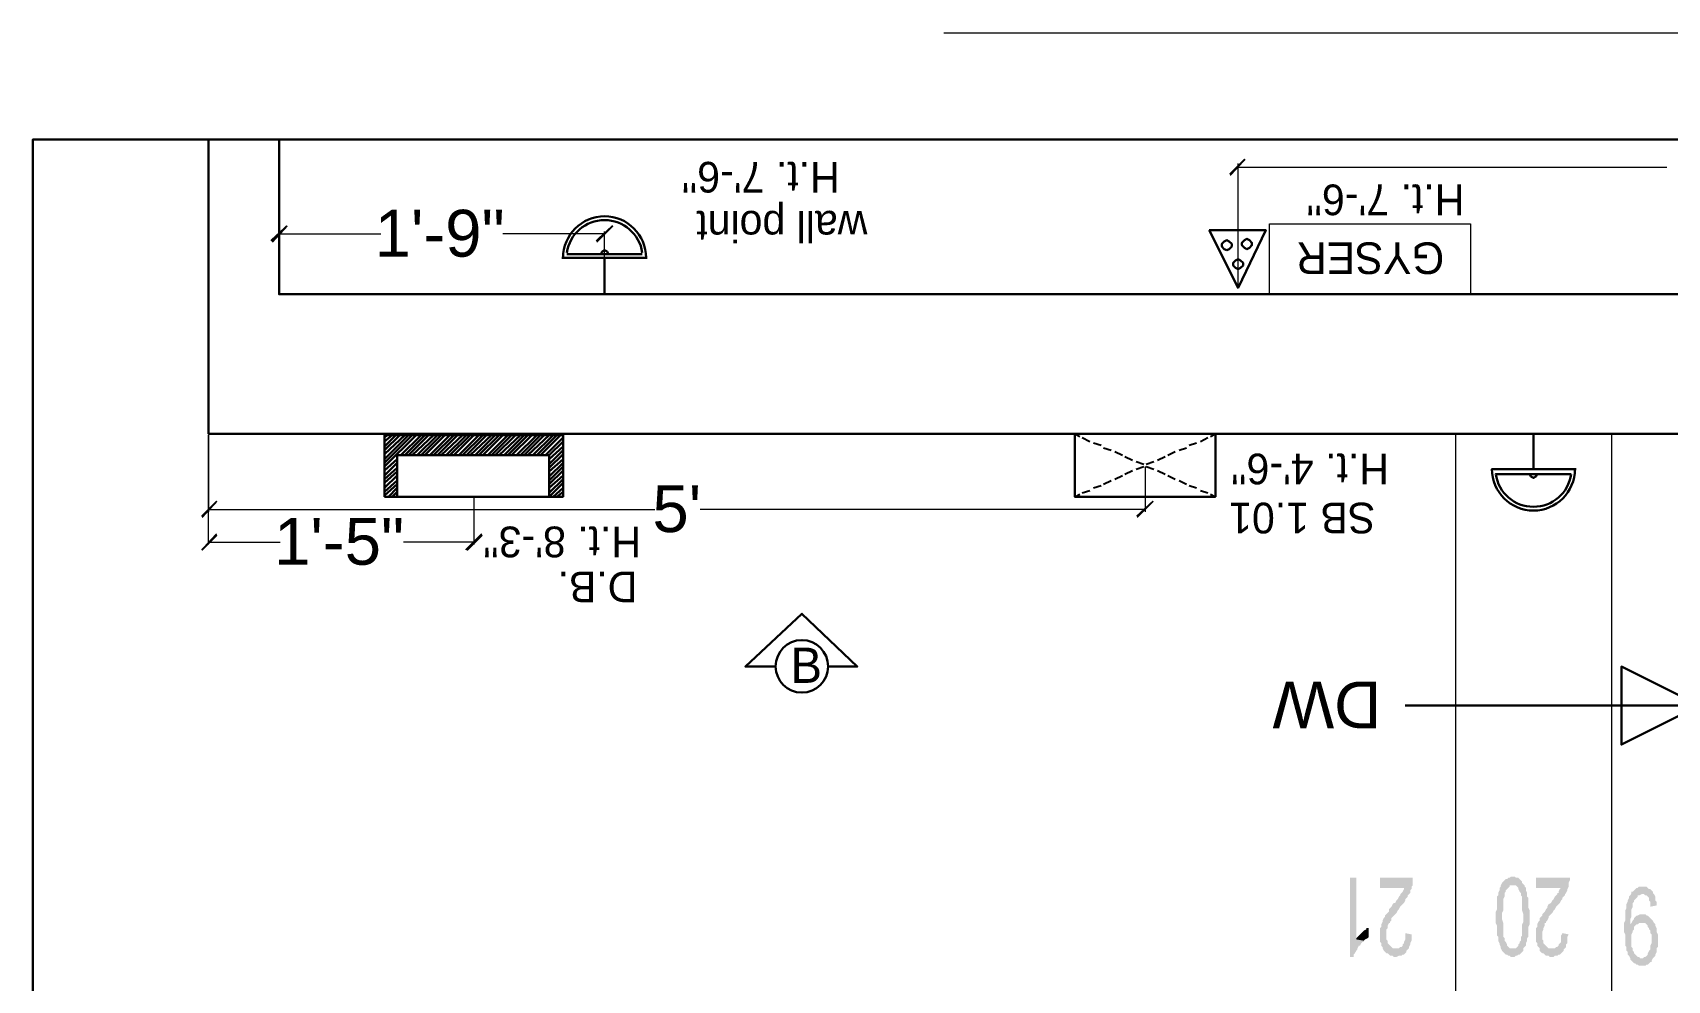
# Model space of a CAD drawing. Header units: inches. Extents: x 3324238 to 135265466, y -1036581 to 20094598.
# Drawn here: x 3353484.3 to 3353589, y -519414.3 to -519353.6 of the extents above; entities that cross this region are included whole.
import ezdxf

# ---------------------------------------------------------------- set-up
doc = ezdxf.new("R2010")
doc.units = ezdxf.units.IN
doc.header["$MEASUREMENT"] = 0
for name, color, linetype in [('PDF_Geometry', 7, 'Continuous'), ('PDF_Solid Fills', 7, 'Continuous'), ('PDF_Text', 1, 'Continuous')]:
    doc.layers.add(name, color=color, linetype=linetype)
doc.styles.add('PDF Arial', font='arial.ttf')
doc.styles.add('PDF Century Gothic', font='GOTHIC.TTF')

msp = doc.modelspace()

# ---------------------------------------------------------------- hatches: boundary and pattern name
at = {"layer": 'PDF_Solid Fills', "lineweight": 30, "transparency": 33554559}
for points in [[(3353568.702, -519412.814), (3353568.944, -519412.814), (3353568.944, -519412.734), (3353568.944, -519412.653), (3353569.024, -519412.572), (3353569.105, -519412.411), (3353569.186, -519412.331), (3353569.186, -519412.25), (3353569.266, -519412.089), (3353569.347, -519412.089), (3353569.427, -519411.928), (3353569.508, -519411.847), (3353569.588, -519411.847), (3353569.588, -519411.767), (3353569.105, -519411.686), (3353569.105, -519407.738), (3353568.702, -519407.738)], [(3353570.797, -519412.25), (3353571.603, -519412.25), (3353571.603, -519412.25), (3353571.522, -519412.25), (3353571.442, -519412.25), (3353571.361, -519412.17), (3353571.28, -519412.089), (3353571.2, -519412.008), (3353571.2, -519412.008), (3353571.119, -519411.928), (3353571.119, -519411.767), (3353571.039, -519411.686), (3353571.039, -519411.525), (3353571.039, -519411.444), (3353571.039, -519411.283), (3353571.039, -519411.203), (3353571.039, -519411.042), (3353571.119, -519410.961), (3353571.119, -519410.8), (3353571.2, -519410.639), (3353571.28, -519410.639), (3353571.28, -519410.558), (3353571.361, -519410.478), (3353571.361, -519410.316), (3353571.442, -519410.236), (3353571.522, -519410.155), (3353571.603, -519410.075), (3353571.683, -519409.994), (3353571.764, -519409.833), (3353571.844, -519409.752), (3353571.925, -519409.591), (3353572.006, -519409.511), (3353572.086, -519409.43), (3353572.167, -519409.35), (3353572.247, -519409.188), (3353572.247, -519409.108), (3353572.328, -519409.027), (3353572.408, -519408.947), (3353572.408, -519408.866), (3353572.489, -519408.786), (3353572.57, -519408.705), (3353572.57, -519408.544), (3353572.65, -519408.463), (3353572.65, -519408.302), (3353572.731, -519408.222), (3353572.731, -519408.141), (3353572.731, -519408.06), (3353572.731, -519407.899), (3353572.731, -519407.738), (3353570.636, -519407.738), (3353570.636, -519408.383), (3353572.167, -519408.383), (3353572.167, -519408.383), (3353572.167, -519408.463), (3353572.086, -519408.624), (3353572.006, -519408.705), (3353572.006, -519408.705), (3353571.925, -519408.786), (3353571.925, -519408.866), (3353571.844, -519408.947), (3353571.764, -519409.108), (3353571.683, -519409.188), (3353571.603, -519409.35), (3353571.522, -519409.35), (3353571.442, -519409.43), (3353571.361, -519409.591), (3353571.28, -519409.672), (3353571.2, -519409.752), (3353571.2, -519409.914), (3353571.119, -519409.994), (3353571.039, -519410.075), (3353570.958, -519410.155), (3353570.958, -519410.236), (3353570.958, -519410.236), (3353570.878, -519410.316), (3353570.797, -519410.478), (3353570.797, -519410.558), (3353570.716, -519410.719), (3353570.716, -519410.8), (3353570.716, -519410.88), (3353570.636, -519410.961), (3353570.636, -519411.122), (3353570.636, -519411.283), (3353570.636, -519411.364), (3353570.636, -519411.444), (3353570.636, -519411.525), (3353570.636, -519411.686), (3353570.636, -519411.847), (3353570.716, -519411.928), (3353570.716, -519412.089), (3353570.797, -519412.17)], [(3353579.176, -519412.814), (3353579.176, -519412.814), (3353579.257, -519412.814), (3353579.338, -519412.734), (3353579.418, -519412.734), (3353579.499, -519412.653), (3353579.579, -519412.653), (3353579.66, -519412.572), (3353579.74, -519412.492), (3353579.74, -519412.492), (3353579.821, -519412.411), (3353579.821, -519412.25), (3353579.176, -519412.25), (3353579.096, -519412.25), (3353579.015, -519412.25), (3353578.935, -519412.25), (3353578.854, -519412.17), (3353578.774, -519412.089), (3353578.774, -519412.008), (3353578.693, -519411.847), (3353578.693, -519411.847), (3353578.612, -519411.767), (3353578.612, -519411.686), (3353578.612, -519411.606), (3353578.532, -519411.525), (3353578.532, -519411.364), (3353578.532, -519411.283), (3353578.532, -519411.122), (3353578.532, -519410.961), (3353578.532, -519410.8), (3353578.532, -519410.639), (3353578.451, -519410.397), (3353578.451, -519410.236), (3353578.451, -519410.155), (3353578.451, -519409.994), (3353578.532, -519409.833), (3353578.532, -519409.672), (3353578.532, -519409.511), (3353578.532, -519409.35), (3353578.532, -519409.188), (3353578.532, -519409.108), (3353578.612, -519408.947), (3353578.612, -519408.866), (3353578.612, -519408.786), (3353578.612, -519408.705), (3353578.693, -519408.624), (3353578.693, -519408.544), (3353578.774, -519408.463), (3353578.854, -519408.383), (3353578.935, -519408.302), (3353578.935, -519408.222), (3353579.015, -519408.222), (3353579.176, -519408.222), (3353579.821, -519408.141), (3353579.74, -519408.06), (3353579.74, -519407.98), (3353579.66, -519407.899), (3353579.579, -519407.819), (3353579.499, -519407.738), (3353579.418, -519407.738), (3353579.338, -519407.738), (3353579.257, -519407.658), (3353579.176, -519407.658), (3353579.096, -519407.658), (3353579.015, -519407.658), (3353578.935, -519407.738), (3353578.854, -519407.738), (3353578.774, -519407.819), (3353578.693, -519407.819), (3353578.612, -519407.899), (3353578.532, -519407.98), (3353578.532, -519407.98), (3353578.451, -519408.06), (3353578.371, -519408.222), (3353578.371, -519408.302), (3353578.29, -519408.383), (3353578.29, -519408.544), (3353578.21, -519408.705), (3353578.21, -519408.786), (3353578.21, -519408.866), (3353578.129, -519408.947), (3353578.129, -519409.108), (3353578.129, -519409.188), (3353578.129, -519409.35), (3353578.129, -519409.43), (3353578.129, -519409.591), (3353578.129, -519409.752), (3353578.048, -519409.914), (3353578.048, -519410.075), (3353578.048, -519410.236), (3353578.048, -519410.316), (3353578.048, -519410.478), (3353578.048, -519410.639), (3353578.129, -519410.8), (3353578.129, -519410.961), (3353578.129, -519411.042), (3353578.129, -519411.203), (3353578.129, -519411.283), (3353578.129, -519411.444), (3353578.21, -519411.525), (3353578.21, -519411.686), (3353578.21, -519411.767), (3353578.29, -519411.928), (3353578.29, -519412.008), (3353578.371, -519412.17), (3353578.371, -519412.17), (3353578.371, -519412.25), (3353578.451, -519412.411), (3353578.532, -519412.492), (3353578.612, -519412.572), (3353578.693, -519412.653), (3353578.693, -519412.653), (3353578.774, -519412.653), (3353578.854, -519412.734), (3353578.935, -519412.734), (3353579.015, -519412.814)], [(3353579.821, -519412.25), (3353579.902, -519412.17), (3353579.982, -519412.089), (3353579.982, -519411.928), (3353580.063, -519411.767), (3353580.063, -519411.686), (3353580.063, -519411.606), (3353580.143, -519411.525), (3353580.143, -519411.364), (3353580.143, -519411.283), (3353580.143, -519411.122), (3353580.143, -519411.042), (3353580.143, -519410.88), (3353580.224, -519410.719), (3353580.224, -519410.558), (3353580.224, -519410.397), (3353580.224, -519410.236), (3353580.224, -519410.155), (3353580.224, -519409.994), (3353580.224, -519409.833), (3353580.143, -519409.672), (3353580.143, -519409.511), (3353580.143, -519409.35), (3353580.143, -519409.188), (3353580.143, -519409.027), (3353580.063, -519408.947), (3353580.063, -519408.786), (3353580.063, -519408.705), (3353579.982, -519408.544), (3353579.982, -519408.463), (3353579.982, -519408.383), (3353579.902, -519408.302), (3353579.902, -519408.222), (3353579.821, -519408.141), (3353579.176, -519408.222), (3353579.176, -519408.222), (3353579.257, -519408.222), (3353579.338, -519408.222), (3353579.418, -519408.302), (3353579.499, -519408.383), (3353579.499, -519408.463), (3353579.579, -519408.624), (3353579.579, -519408.624), (3353579.66, -519408.705), (3353579.66, -519408.786), (3353579.66, -519408.866), (3353579.74, -519408.947), (3353579.74, -519409.108), (3353579.74, -519409.188), (3353579.74, -519409.35), (3353579.74, -519409.511), (3353579.74, -519409.672), (3353579.74, -519409.833), (3353579.821, -519410.075), (3353579.821, -519410.236), (3353579.821, -519410.316), (3353579.821, -519410.558), (3353579.74, -519410.719), (3353579.74, -519410.88), (3353579.74, -519411.042), (3353579.74, -519411.203), (3353579.74, -519411.283), (3353579.74, -519411.444), (3353579.66, -519411.525), (3353579.66, -519411.686), (3353579.66, -519411.767), (3353579.579, -519411.847), (3353579.579, -519411.928), (3353579.499, -519412.008), (3353579.499, -519412.089), (3353579.418, -519412.17), (3353579.338, -519412.25), (3353579.257, -519412.25), (3353579.176, -519412.25)], [(3353580.868, -519412.25), (3353581.674, -519412.25), (3353581.594, -519412.25), (3353581.513, -519412.25), (3353581.432, -519412.25), (3353581.352, -519412.17), (3353581.271, -519412.089), (3353581.191, -519412.008), (3353581.191, -519412.008), (3353581.11, -519411.928), (3353581.11, -519411.767), (3353581.03, -519411.686), (3353581.03, -519411.525), (3353581.03, -519411.444), (3353581.03, -519411.283), (3353581.03, -519411.203), (3353581.11, -519411.042), (3353581.11, -519410.961), (3353581.191, -519410.8), (3353581.191, -519410.639), (3353581.271, -519410.639), (3353581.271, -519410.558), (3353581.352, -519410.478), (3353581.432, -519410.316), (3353581.432, -519410.236), (3353581.513, -519410.155), (3353581.594, -519410.075), (3353581.674, -519409.994), (3353581.755, -519409.833), (3353581.835, -519409.752), (3353581.916, -519409.591), (3353581.996, -519409.511), (3353582.077, -519409.43), (3353582.158, -519409.35), (3353582.238, -519409.188), (3353582.319, -519409.108), (3353582.319, -519409.027), (3353582.399, -519408.947), (3353582.48, -519408.866), (3353582.48, -519408.786), (3353582.56, -519408.705), (3353582.641, -519408.544), (3353582.641, -519408.463), (3353582.722, -519408.302), (3353582.722, -519408.222), (3353582.722, -519408.141), (3353582.722, -519408.06), (3353582.802, -519407.899), (3353582.802, -519407.738), (3353580.627, -519407.738), (3353580.627, -519408.383), (3353582.238, -519408.383), (3353582.238, -519408.383), (3353582.158, -519408.463), (3353582.077, -519408.624), (3353582.077, -519408.705), (3353581.996, -519408.705), (3353581.996, -519408.786), (3353581.916, -519408.866), (3353581.835, -519408.947), (3353581.755, -519409.108), (3353581.674, -519409.188), (3353581.594, -519409.35), (3353581.594, -519409.35), (3353581.432, -519409.43), (3353581.352, -519409.591), (3353581.352, -519409.672), (3353581.271, -519409.752), (3353581.191, -519409.914), (3353581.11, -519409.994), (3353581.03, -519410.075), (3353581.03, -519410.155), (3353580.949, -519410.236), (3353580.949, -519410.236), (3353580.868, -519410.316), (3353580.868, -519410.478), (3353580.788, -519410.558), (3353580.707, -519410.719), (3353580.707, -519410.8), (3353580.707, -519410.88), (3353580.627, -519410.961), (3353580.627, -519411.122), (3353580.627, -519411.283), (3353580.627, -519411.364), (3353580.627, -519411.444), (3353580.627, -519411.525), (3353580.627, -519411.686), (3353580.627, -519411.847), (3353580.707, -519411.928), (3353580.707, -519412.089), (3353580.788, -519412.17)], [(3353587.959, -519409.591), (3353588.362, -519409.511), (3353588.362, -519409.43), (3353588.362, -519409.269), (3353588.281, -519409.188), (3353588.281, -519409.027), (3353588.281, -519408.947), (3353588.2, -519408.786), (3353588.12, -519408.705), (3353588.12, -519408.624), (3353588.039, -519408.544), (3353587.959, -519408.463), (3353587.878, -519408.463), (3353587.798, -519408.383), (3353587.717, -519408.302), (3353587.636, -519408.302), (3353587.556, -519408.302), (3353587.475, -519408.302), (3353587.395, -519408.302), (3353587.314, -519408.302), (3353587.234, -519408.302), (3353587.153, -519408.383), (3353587.072, -519408.383), (3353586.992, -519408.463), (3353586.911, -519408.544), (3353586.831, -519408.624), (3353586.75, -519408.624), (3353586.75, -519408.705), (3353587.475, -519408.786), (3353587.475, -519408.786), (3353587.556, -519408.786), (3353587.636, -519408.866), (3353587.717, -519408.866), (3353587.798, -519408.947), (3353587.878, -519409.027), (3353587.878, -519409.188), (3353587.959, -519409.269), (3353587.959, -519409.43)], [(3353587.395, -519413.378), (3353587.395, -519413.378), (3353587.556, -519413.378), (3353587.636, -519413.378), (3353587.717, -519413.298), (3353587.798, -519413.298), (3353587.878, -519413.217), (3353587.959, -519413.136), (3353588.039, -519413.136), (3353588.039, -519413.056), (3353588.12, -519412.895), (3353587.395, -519412.895), (3353587.314, -519412.895), (3353587.234, -519412.814), (3353587.153, -519412.814), (3353587.072, -519412.734), (3353586.992, -519412.653), (3353586.911, -519412.572), (3353586.911, -519412.492), (3353586.831, -519412.411), (3353586.831, -519412.25), (3353586.75, -519412.17), (3353586.75, -519412.008), (3353586.75, -519411.847), (3353586.75, -519411.767), (3353586.75, -519411.686), (3353586.75, -519411.525), (3353586.75, -519411.364), (3353586.831, -519411.203), (3353586.831, -519411.122), (3353586.911, -519411.042), (3353586.911, -519410.88), (3353586.992, -519410.8), (3353587.072, -519410.719), (3353586.67, -519410.719), (3353586.67, -519410.639), (3353586.67, -519410.558), (3353586.67, -519410.397), (3353586.75, -519410.236), (3353586.75, -519410.155), (3353586.75, -519409.994), (3353586.75, -519409.833), (3353586.75, -519409.752), (3353586.831, -519409.591), (3353586.831, -519409.511), (3353586.831, -519409.35), (3353586.911, -519409.269), (3353586.911, -519409.188), (3353586.992, -519409.108), (3353587.072, -519409.027), (3353587.153, -519408.947), (3353587.153, -519408.866), (3353587.234, -519408.866), (3353587.395, -519408.786), (3353587.475, -519408.786), (3353586.75, -519408.705), (3353586.67, -519408.866), (3353586.589, -519408.947), (3353586.589, -519409.027), (3353586.508, -519409.188), (3353586.508, -519409.269), (3353586.428, -519409.43), (3353586.428, -519409.43), (3353586.428, -519409.591), (3353586.428, -519409.672), (3353586.347, -519409.833), (3353586.347, -519409.914), (3353586.347, -519410.075), (3353586.347, -519410.155), (3353586.347, -519410.316), (3353586.347, -519410.478), (3353586.267, -519410.639), (3353586.267, -519410.8), (3353586.267, -519410.961), (3353586.267, -519411.042), (3353586.267, -519411.203), (3353586.347, -519411.364), (3353586.347, -519411.525), (3353586.347, -519411.686), (3353586.347, -519411.767), (3353586.347, -519411.928), (3353586.347, -519412.089), (3353586.428, -519412.17), (3353586.428, -519412.25), (3353586.428, -519412.411), (3353586.428, -519412.411), (3353586.508, -519412.492), (3353586.508, -519412.653), (3353586.589, -519412.734), (3353586.67, -519412.895), (3353586.67, -519412.975), (3353586.75, -519413.056), (3353586.831, -519413.136), (3353586.911, -519413.217), (3353586.992, -519413.217), (3353587.072, -519413.298), (3353587.153, -519413.298), (3353587.234, -519413.378), (3353587.314, -519413.378)], [(3353587.072, -519410.719), (3353587.153, -519410.719), (3353587.234, -519410.639), (3353587.314, -519410.639), (3353587.395, -519410.639), (3353588.12, -519410.478), (3353588.12, -519410.478), (3353588.039, -519410.397), (3353587.959, -519410.316), (3353587.878, -519410.236), (3353587.798, -519410.155), (3353587.717, -519410.155), (3353587.636, -519410.075), (3353587.556, -519410.075), (3353587.475, -519410.075), (3353587.475, -519410.075), (3353587.395, -519410.075), (3353587.314, -519410.075), (3353587.153, -519410.155), (3353587.072, -519410.155), (3353586.992, -519410.236), (3353586.992, -519410.236), (3353586.911, -519410.316), (3353586.911, -519410.397), (3353586.831, -519410.478), (3353586.75, -519410.639), (3353586.67, -519410.719)], [(3353569.588, -519411.767), (3353569.669, -519411.686), (3353569.83, -519411.606), (3353569.911, -519411.525), (3353569.911, -519410.961), (3353569.83, -519410.961), (3353569.75, -519410.961), (3353569.75, -519411.042), (3353569.588, -519411.122), (3353569.508, -519411.203), (3353569.427, -519411.283), (3353569.427, -519411.283), (3353569.347, -519411.364), (3353569.266, -519411.444), (3353569.186, -519411.525), (3353569.105, -519411.606), (3353569.105, -519411.686)], [(3353571.603, -519412.814), (3353571.683, -519412.814), (3353571.844, -519412.734), (3353571.925, -519412.734), (3353572.006, -519412.734), (3353572.086, -519412.653), (3353572.167, -519412.653), (3353572.247, -519412.572), (3353572.328, -519412.492), (3353572.328, -519412.411), (3353572.408, -519412.331), (3353572.489, -519412.25), (3353572.489, -519412.17), (3353572.57, -519412.008), (3353572.57, -519411.928), (3353572.65, -519411.767), (3353572.65, -519411.606), (3353572.65, -519411.525), (3353572.65, -519411.364), (3353572.247, -519411.283), (3353572.247, -519411.444), (3353572.247, -519411.525), (3353572.247, -519411.686), (3353572.167, -519411.847), (3353572.167, -519411.928), (3353572.086, -519412.008), (3353572.086, -519412.089), (3353572.006, -519412.17), (3353571.925, -519412.17), (3353571.844, -519412.25), (3353571.764, -519412.25), (3353571.603, -519412.25), (3353570.797, -519412.25), (3353570.878, -519412.411), (3353570.878, -519412.411), (3353570.958, -519412.492), (3353571.039, -519412.572), (3353571.119, -519412.572), (3353571.2, -519412.653), (3353571.28, -519412.734), (3353571.361, -519412.734), (3353571.442, -519412.734), (3353571.522, -519412.814)], [(3353581.674, -519412.814), (3353581.755, -519412.814), (3353581.835, -519412.734), (3353581.916, -519412.734), (3353581.996, -519412.734), (3353582.077, -519412.653), (3353582.158, -519412.653), (3353582.238, -519412.572), (3353582.319, -519412.492), (3353582.399, -519412.411), (3353582.399, -519412.331), (3353582.48, -519412.25), (3353582.56, -519412.17), (3353582.56, -519412.008), (3353582.641, -519411.928), (3353582.641, -519411.767), (3353582.641, -519411.606), (3353582.641, -519411.525), (3353582.722, -519411.364), (3353582.319, -519411.283), (3353582.238, -519411.444), (3353582.238, -519411.525), (3353582.238, -519411.686), (3353582.238, -519411.847), (3353582.158, -519411.928), (3353582.077, -519412.008), (3353582.077, -519412.089), (3353581.996, -519412.17), (3353581.916, -519412.17), (3353581.835, -519412.25), (3353581.755, -519412.25), (3353581.674, -519412.25), (3353580.868, -519412.25), (3353580.868, -519412.411), (3353580.868, -519412.411), (3353580.949, -519412.492), (3353581.03, -519412.572), (3353581.11, -519412.572), (3353581.191, -519412.653), (3353581.271, -519412.734), (3353581.352, -519412.734), (3353581.432, -519412.734), (3353581.513, -519412.814)], [(3353588.12, -519412.895), (3353588.2, -519412.814), (3353588.281, -519412.734), (3353588.281, -519412.653), (3353588.362, -519412.492), (3353588.362, -519412.411), (3353588.362, -519412.25), (3353588.442, -519412.17), (3353588.442, -519412.008), (3353588.442, -519411.847), (3353588.442, -519411.686), (3353588.442, -519411.606), (3353588.442, -519411.444), (3353588.442, -519411.364), (3353588.362, -519411.203), (3353588.362, -519411.042), (3353588.362, -519410.961), (3353588.281, -519410.8), (3353588.281, -519410.719), (3353588.2, -519410.639), (3353588.12, -519410.478), (3353587.395, -519410.639), (3353587.475, -519410.639), (3353587.556, -519410.639), (3353587.636, -519410.639), (3353587.717, -519410.719), (3353587.798, -519410.8), (3353587.798, -519410.88), (3353587.878, -519410.961), (3353587.878, -519411.042), (3353587.959, -519411.122), (3353587.959, -519411.283), (3353588.039, -519411.364), (3353588.039, -519411.525), (3353588.039, -519411.686), (3353588.039, -519411.847), (3353588.039, -519411.928), (3353587.959, -519412.089), (3353587.959, -519412.25), (3353587.959, -519412.331), (3353587.878, -519412.411), (3353587.798, -519412.572), (3353587.798, -519412.653), (3353587.717, -519412.734), (3353587.636, -519412.814), (3353587.556, -519412.814), (3353587.475, -519412.895), (3353587.395, -519412.895)]]:
    msp.add_hatch(color=1, dxfattribs=at).paths.add_polyline_path(points)

# ---------------------------------------------------------------- linework, layer by layer
at = {"layer": 'PDF_Geometry', "color": 1, "lineweight": 13}
msp.add_lwpolyline([(3353542.678, -519353.594), (3353624.296, -519353.594)], dxfattribs=at)
at = {"layer": 'PDF_Geometry', "color": 9, "lineweight": 30, "true_color": 0xbababa}
msp.add_lwpolyline([(3353669.255, -519475.096), (3353484.263, -519475.096), (3353484.263, -519360.443), (3353669.255, -519360.443)], close=True, dxfattribs=at)
at = {"layer": 'PDF_Geometry', "lineweight": 30}
for points in [[(3353495.543, -519360.443), (3353495.543, -519379.296), (3353651.368, -519379.296)], [(3353500.055, -519360.443), (3353500.055, -519370.353), (3353657.331, -519370.353)], [(3353535.265, -519394.202), (3353537.118, -519394.202), (3353533.573, -519390.818), (3353529.947, -519394.202), (3353531.801, -519394.202)], [(3353572.247, -519396.7), (3353586.106, -519396.7), (3353591.101, -519396.7), (3353586.106, -519399.198), (3353586.106, -519394.202), (3353591.101, -519396.7)]]:
    msp.add_lwpolyline(points, dxfattribs=at)
at = {"layer": 'PDF_Geometry', "color": 252, "lineweight": 13, "true_color": 0x979797}
for points in [[(3353561.531, -519369.87), (3353561.531, -519361.974)], [(3353500.055, -519369.467), (3353500.055, -519366.324)], [(3353520.923, -519369.789), (3353520.923, -519366.324)], [(3353495.543, -519386.387), (3353495.543, -519379.377), (3353495.543, -519384.292)], [(3353555.569, -519381.391), (3353555.569, -519384.292)], [(3353512.544, -519383.406), (3353512.544, -519386.387)]]:
    msp.add_lwpolyline(points, dxfattribs=at)
at = {"layer": 'PDF_Geometry', "color": 152, "lineweight": 13, "true_color": 0x006edd}
for points in [[(3353561.531, -519362.215), (3353589.006, -519362.215)], [(3353500.055, -519366.486), (3353506.582, -519366.486)], [(3353520.923, -519366.486), (3353514.397, -519366.486)], [(3353495.543, -519384.131), (3353524.146, -519384.131)], [(3353555.569, -519384.131), (3353527.047, -519384.131)], [(3353495.543, -519386.226), (3353500.136, -519386.226)], [(3353512.544, -519386.226), (3353508.032, -519386.226)]]:
    msp.add_lwpolyline(points, dxfattribs=at)
at = {"layer": 'PDF_Geometry', "color": 92, "lineweight": 30, "true_color": 0x00b800}
for points in [[(3353559.678, -519366.244), (3353563.304, -519366.244), (3353561.531, -519369.95)], [(3353560.806, -519367.533), (3353560.967, -519367.452), (3353561.129, -519367.291), (3353561.129, -519367.13), (3353560.967, -519366.969), (3353560.806, -519366.888), (3353560.645, -519366.969), (3353560.484, -519367.13), (3353560.484, -519367.291), (3353560.645, -519367.452)], [(3353562.095, -519367.452), (3353562.256, -519367.372), (3353562.418, -519367.211), (3353562.418, -519367.05), (3353562.256, -519366.889), (3353562.095, -519366.808), (3353561.934, -519366.889), (3353561.773, -519367.05), (3353561.773, -519367.211), (3353561.934, -519367.372)], [(3353561.531, -519368.742), (3353561.692, -519368.661), (3353561.854, -519368.5), (3353561.854, -519368.339), (3353561.692, -519368.178), (3353561.531, -519368.097), (3353561.37, -519368.178), (3353561.209, -519368.339), (3353561.209, -519368.5), (3353561.37, -519368.661)]]:
    msp.add_lwpolyline(points, close=True, dxfattribs=at)
at = {"layer": 'PDF_Geometry', "color": 5, "lineweight": 18}
msp.add_lwpolyline([(3353563.546, -519365.841), (3353576.437, -519365.841), (3353576.437, -519370.353), (3353563.546, -519370.353)], close=True, dxfattribs=at)
at = {"layer": 'PDF_Geometry', "color": 92, "lineweight": 30, "true_color": 0x00b800}
for points in [[(3353523.663, -519368.016), (3353518.184, -519368.016)], [(3353523.341, -519367.775), (3353518.506, -519367.775)], [(3353521.165, -519367.775), (3353521.085, -519367.614), (3353520.923, -519367.533), (3353520.762, -519367.614), (3353520.682, -519367.775)], [(3353520.923, -519368.016), (3353520.923, -519370.353)], [(3353523.824, -519370.353), (3353518.023, -519370.353)], [(3353583.366, -519379.296), (3353577.565, -519379.296)], [(3353580.466, -519381.552), (3353580.466, -519379.296)], [(3353580.224, -519381.875), (3353580.304, -519382.036), (3353580.466, -519382.116), (3353580.627, -519382.036), (3353580.707, -519381.875)]]:
    msp.add_lwpolyline(points, dxfattribs=at)
at = {"layer": 'PDF_Geometry', "color": 1, "lineweight": 30}
for points in [[(3353508.838, -519379.377), (3353506.823, -519381.391)], [(3353508.596, -519379.377), (3353506.823, -519381.15)], [(3353508.354, -519379.377), (3353506.823, -519380.908)], [(3353508.113, -519379.377), (3353506.823, -519380.586)], [(3353507.79, -519379.377), (3353506.823, -519380.344)], [(3353507.549, -519379.377), (3353506.823, -519380.102)], [(3353507.307, -519379.377), (3353506.823, -519379.78)], [(3353506.985, -519379.377), (3353506.823, -519379.538)], [(3353509.16, -519379.377), (3353507.871, -519380.666)], [(3353509.402, -519379.377), (3353508.113, -519380.666)], [(3353509.643, -519379.377), (3353508.354, -519380.666)], [(3353509.966, -519379.377), (3353508.596, -519380.666)], [(3353510.207, -519379.377), (3353508.918, -519380.666)], [(3353510.449, -519379.377), (3353509.16, -519380.666)], [(3353510.691, -519379.377), (3353509.402, -519380.666)], [(3353511.013, -519379.377), (3353509.724, -519380.666)], [(3353511.255, -519379.377), (3353509.966, -519380.666)], [(3353511.497, -519379.377), (3353510.207, -519380.666)], [(3353511.819, -519379.377), (3353510.449, -519380.666)], [(3353512.061, -519379.377), (3353510.771, -519380.666)], [(3353512.302, -519379.377), (3353511.013, -519380.666)], [(3353512.544, -519379.377), (3353511.255, -519380.666)], [(3353512.866, -519379.377), (3353511.577, -519380.666)], [(3353513.108, -519379.377), (3353511.819, -519380.666)], [(3353513.35, -519379.377), (3353512.061, -519380.666)], [(3353513.672, -519379.377), (3353512.302, -519380.666)], [(3353513.914, -519379.377), (3353512.625, -519380.666)], [(3353514.155, -519379.377), (3353512.866, -519380.666)], [(3353514.397, -519379.377), (3353513.108, -519380.666)], [(3353514.719, -519379.377), (3353513.43, -519380.666)], [(3353514.961, -519379.377), (3353513.672, -519380.666)], [(3353515.203, -519379.377), (3353513.914, -519380.666)], [(3353515.525, -519379.377), (3353514.155, -519380.666)], [(3353515.767, -519379.377), (3353514.478, -519380.666)], [(3353516.009, -519379.377), (3353514.719, -519380.666)], [(3353516.25, -519379.377), (3353514.961, -519380.666)], [(3353516.573, -519379.377), (3353515.283, -519380.666)], [(3353516.814, -519379.377), (3353515.525, -519380.666)], [(3353517.056, -519379.377), (3353515.767, -519380.666)], [(3353517.378, -519379.377), (3353516.009, -519380.666)], [(3353517.62, -519379.377), (3353516.331, -519380.666)], [(3353517.862, -519379.377), (3353516.573, -519380.666)], [(3353518.103, -519379.377), (3353516.814, -519380.666)], [(3353518.265, -519379.538), (3353517.137, -519380.666)], [(3353518.265, -519379.78), (3353517.378, -519380.666)], [(3353507.629, -519380.908), (3353506.823, -519381.633)], [(3353518.265, -519380.102), (3353517.378, -519380.908)], [(3353518.265, -519380.344), (3353517.378, -519381.23)], [(3353518.265, -519380.586), (3353517.378, -519381.472)], [(3353518.265, -519380.908), (3353517.378, -519381.714)], [(3353507.629, -519381.15), (3353506.823, -519381.955)], [(3353507.629, -519381.472), (3353506.823, -519382.197)], [(3353507.629, -519381.714), (3353506.823, -519382.439)], [(3353507.629, -519381.955), (3353506.823, -519382.761)], [(3353518.265, -519381.15), (3353517.378, -519382.036)], [(3353518.265, -519381.391), (3353517.378, -519382.278)], [(3353518.265, -519381.633), (3353517.378, -519382.519)], [(3353518.265, -519381.955), (3353517.378, -519382.761)], [(3353507.629, -519382.278), (3353506.823, -519383.003)], [(3353507.629, -519382.519), (3353506.823, -519383.244)], [(3353507.629, -519382.761), (3353507.065, -519383.325)], [(3353507.629, -519383.003), (3353507.307, -519383.325)], [(3353518.265, -519382.197), (3353517.378, -519383.083)], [(3353518.265, -519382.439), (3353517.378, -519383.325)], [(3353518.265, -519382.761), (3353517.62, -519383.325)], [(3353518.265, -519383.003), (3353517.862, -519383.325)], [(3353507.629, -519383.325), (3353507.549, -519383.325)], [(3353518.265, -519383.244), (3353518.184, -519383.325)]]:
    msp.add_lwpolyline(points, dxfattribs=at)
at = {"layer": 'PDF_Geometry', "color": 5, "lineweight": 30}
for points in [[(3353506.823, -519383.325), (3353518.265, -519383.325), (3353518.265, -519379.377), (3353506.823, -519379.377)], [(3353560.081, -519379.296), (3353551.057, -519379.296), (3353551.057, -519383.325), (3353560.081, -519383.325)], [(3353517.378, -519383.325), (3353507.629, -519383.325), (3353507.629, -519380.666), (3353517.378, -519380.666)]]:
    msp.add_lwpolyline(points, close=True, dxfattribs=at)
at = {"layer": 'PDF_Geometry', "color": 242, "lineweight": 25, "true_color": 0xcd1f26}
for points in [[(3353551.057, -519379.296), (3353551.379, -519379.458)], [(3353551.541, -519379.538), (3353552.024, -519379.78)], [(3353552.266, -519379.86), (3353552.749, -519380.022)], [(3353558.389, -519380.022), (3353558.873, -519379.86)], [(3353559.114, -519379.78), (3353559.598, -519379.538)], [(3353559.759, -519379.458), (3353560.081, -519379.296)], [(3353552.91, -519380.183), (3353553.394, -519380.344)], [(3353553.635, -519380.424), (3353554.119, -519380.666)], [(3353554.28, -519380.747), (3353554.763, -519380.988)], [(3353555.005, -519381.069), (3353555.489, -519381.23)], [(3353555.65, -519381.23), (3353556.133, -519381.069)], [(3353556.375, -519380.988), (3353556.858, -519380.747)], [(3353557.019, -519380.666), (3353557.503, -519380.424)], [(3353557.745, -519380.344), (3353558.228, -519380.183)], [(3353553.635, -519382.197), (3353554.119, -519381.955)], [(3353554.28, -519381.875), (3353554.763, -519381.633)], [(3353555.005, -519381.552), (3353555.489, -519381.391)], [(3353555.65, -519381.391), (3353556.133, -519381.552)], [(3353556.375, -519381.633), (3353556.858, -519381.875)], [(3353557.019, -519381.955), (3353557.503, -519382.197)], [(3353551.057, -519383.325), (3353551.379, -519383.164)], [(3353551.541, -519383.083), (3353552.024, -519382.922)], [(3353552.266, -519382.761), (3353552.749, -519382.6)], [(3353552.91, -519382.519), (3353553.394, -519382.278)], [(3353557.745, -519382.278), (3353558.228, -519382.519)], [(3353558.389, -519382.6), (3353558.873, -519382.761)], [(3353559.114, -519382.922), (3353559.598, -519383.083)], [(3353559.759, -519383.164), (3353560.081, -519383.325)]]:
    msp.add_lwpolyline(points, dxfattribs=at)
at = {"layer": 'PDF_Geometry', "lineweight": 13}
for points in [[(3353575.47, -519379.296), (3353575.47, -519451.166)], [(3353585.461, -519379.296), (3353585.461, -519451.166)]]:
    msp.add_lwpolyline(points, dxfattribs=at)
at = {"layer": 'PDF_Geometry', "color": 92, "lineweight": 30, "true_color": 0x00b800}
msp.add_lwpolyline([(3353583.205, -519381.552), (3353577.807, -519381.552, 1), (3353583.124, -519381.552)], format="xyb", dxfattribs=at)
msp.add_lwpolyline([(3353582.883, -519381.875), (3353578.048, -519381.875, 0.8666667)], format="xyb", close=True, dxfattribs=at)
at = {"layer": 'PDF_Geometry', "lineweight": 30}
msp.add_circle((3353533.57, -519394.193), 1.683, dxfattribs=at)
at = {"layer": 'PDF_Geometry', "color": 92, "lineweight": 30, "true_color": 0x00b800}
for centre, radius, start, end in [((3353520.923, -519368.016), 2.659, 0, 180), ((3353520.923, -519368.041), 2.442, 8.17123, 171.82877)]:
    msp.add_arc(centre, radius, start, end, dxfattribs=at)
at = {"layer": 'PDF_Solid Fills', "color": 152, "lineweight": 30, "true_color": 0x006edd, "transparency": 33554559}
for points in [[(3353561.934, -519361.651), (3353561.048, -519362.779), (3353560.967, -519362.618)], [(3353562.015, -519361.732), (3353561.934, -519361.651), (3353561.048, -519362.779)], [(3353500.539, -519365.922), (3353499.653, -519367.05), (3353499.491, -519366.888)], [(3353500.619, -519366.002), (3353500.539, -519365.922), (3353499.653, -519367.05)], [(3353520.359, -519366.888), (3353520.44, -519367.05), (3353521.407, -519365.922)], [(3353520.44, -519367.05), (3353521.407, -519365.922), (3353521.487, -519366.002)], [(3353496.027, -519383.567), (3353495.141, -519384.695), (3353495.06, -519384.534)], [(3353496.107, -519383.647), (3353496.027, -519383.567), (3353495.141, -519384.695)], [(3353555.005, -519384.534), (3353555.086, -519384.695), (3353556.053, -519383.567)], [(3353555.086, -519384.695), (3353556.053, -519383.567), (3353556.133, -519383.647)], [(3353496.027, -519385.662), (3353495.141, -519386.79), (3353495.06, -519386.709)], [(3353496.107, -519385.823), (3353496.027, -519385.662), (3353495.141, -519386.79)], [(3353511.98, -519386.709), (3353512.141, -519386.79), (3353513.027, -519385.662)], [(3353512.141, -519386.79), (3353513.027, -519385.662), (3353513.108, -519385.823)]]:
    msp.add_solid(points, dxfattribs=at)

# ---------------------------------------------------------------- texts
at = {"layer": 'PDF_Text', "color": 240, "lineweight": 30, "true_color": 0xed1f23, "char_height": 1.96768, "attachment_point": 7, "rotation": 180, "style": 'PDF Century Gothic'}
for s, insert in [("H.t. 7'-6''", (3353535.996, -519361.84)), ("H.t. 7'-6''", (3353576.041, -519363.291)), ("H.t. 4'-6''", (3353571.207, -519380.533)), ("H.t. 8'-3''", (3353523.265, -519385.207))]:
    msp.add_mtext(s, dxfattribs=dict(at, insert=insert))
at = {"layer": 'PDF_Text', "lineweight": 30, "char_height": 2.9991, "attachment_point": 7, "style": 'PDF Arial'}
for s, insert in [('1\'-9"', (3353506.182, -519367.984)), ("5'", (3353523.988, -519385.63)), ('1\'-5"', (3353499.736, -519387.724))]:
    msp.add_mtext(s, dxfattribs=dict(at, insert=insert))
at = {"layer": 'PDF_Text', "color": 5, "lineweight": 30, "char_height": 1.9677, "attachment_point": 7, "rotation": 180, "style": 'PDF Century Gothic'}
for s, insert in [('wall point', (3353537.77, -519364.418)), ('SB 1.01', (3353570.321, -519383.675)), ('D.B.', (3353523.025, -519388.119))]:
    msp.add_mtext(s, dxfattribs=dict(at, insert=insert))
at = {"layer": 'PDF_Text', "color": 7, "lineweight": 30, "insert": (3353574.748, -519366.998), "char_height": 2.0255, "attachment_point": 7, "rotation": 180, "style": 'PDF Century Gothic'}
msp.add_mtext('GYSER', dxfattribs=at)
at = {"layer": 'PDF_Text', "color": 7, "lineweight": 30, "insert": (3353532.848, -519395.25), "char_height": 2.257, "attachment_point": 7, "style": 'PDF Century Gothic'}
msp.add_mtext('B', dxfattribs=at)
at = {"layer": 'PDF_Text', "color": 13, "lineweight": 30, "true_color": 0xb85b5b, "insert": (3353570.721, -519395.167), "char_height": 2.9991, "attachment_point": 7, "rotation": 180, "style": 'PDF Arial'}
msp.add_mtext('DW', dxfattribs=at)

doc.saveas('drawing.dxf')
